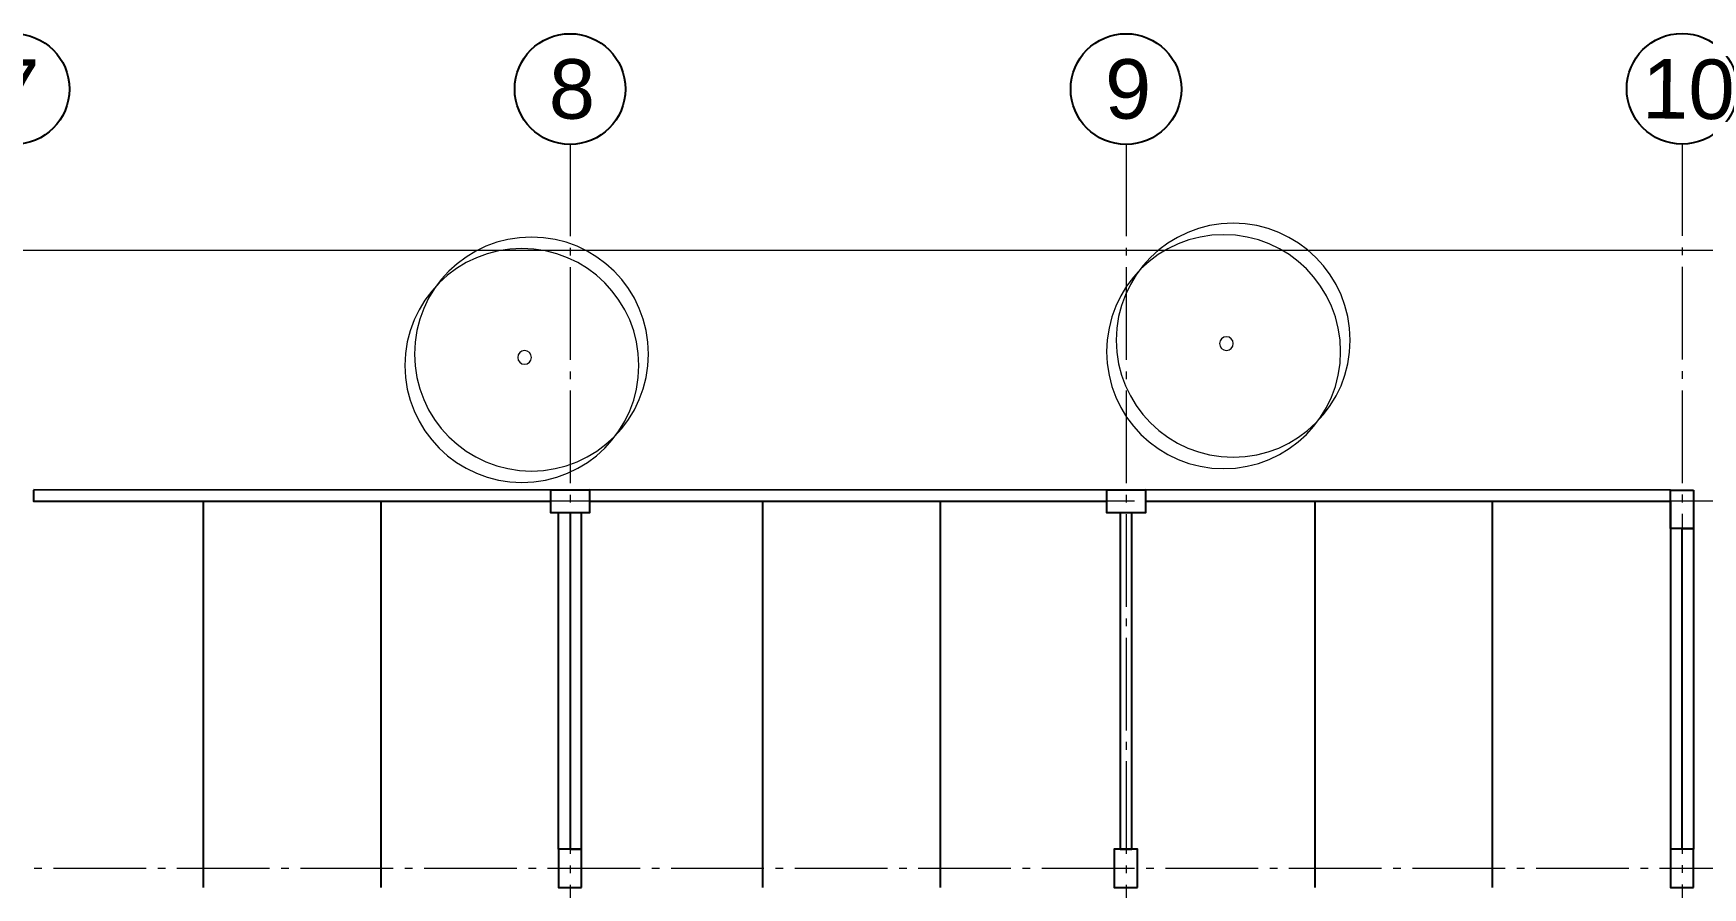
# Model space of a CAD drawing. Header units: metres. Extents: x 0 to 570, y -16 to 122.
# Drawn here: x 374.07 to 395.68, y 68.5 to 79.56 of the extents above; entities that cross this region are included whole.
import ezdxf

# ---------------------------------------------------------------- set-up
doc = ezdxf.new("R2010")
doc.units = ezdxf.units.M
doc.linetypes.add('ACAD_ISO04W100', pattern=[30, 24, -3, 0, -3])
for name, color, linetype, lineweight in [('ARQ- ARBOLES', 85, 'Continuous', 13), ('ARQ-ZONAS VERDES', 82, 'Continuous', 13), ('ejes estructurales', 252, 'ACAD_ISO04W100', 18)]:
    doc.layers.add(name, color=color, linetype=linetype, lineweight=lineweight)
for name, color, linetype in [('ARQ- COLUMNAS', 7, 'Continuous'), ('ARQ-MUROS MAMPOSTERIA', 7, 'Continuous'), ('ARQ-SUELO', 252, 'Continuous'), ('estructura ejes', 7, 'ACAD_ISO04W100')]:
    doc.layers.add(name, color=color, linetype=linetype)
doc.styles.get("Standard").update_dxf_attribs({"font": 'arial.ttf'})

# ---------------------------------------------------------------- blocks, each defined once
blk = doc.blocks.new('ARBOL')
at = {"layer": 'ARQ- ARBOLES'}
for centre, radius in [((128.732, 225.111), 1.515), ((128.856, 224.963), 1.515), ((128.821, 225.067), 0.0892)]:
    blk.add_circle(centre, radius, dxfattribs=at)

msp = doc.modelspace()

# ---------------------------------------------------------------- linework, layer by layer
at = {"layer": 'ARQ- COLUMNAS'}
for points in [[(380.766, 73.652), (381.266, 73.652), (381.266, 73.352), (380.766, 73.352), (380.766, 73.652)], [(387.966, 73.652), (388.466, 73.652), (388.466, 73.352), (387.966, 73.352), (387.966, 73.652)], [(395.566, 73.648), (395.566, 73.148), (395.266, 73.148), (395.266, 73.648), (395.566, 73.648)], [(381.166, 68.498), (381.166, 68.998), (380.866, 68.998), (380.866, 68.498), (381.166, 68.498)], [(388.364, 68.498), (388.364, 68.998), (388.064, 68.998), (388.064, 68.498), (388.364, 68.498)], [(395.566, 68.498), (395.566, 68.998), (395.266, 68.998), (395.266, 68.498), (395.566, 68.498)]]:
    msp.add_lwpolyline(points, dxfattribs=at)
at = {"layer": 'ARQ-MUROS MAMPOSTERIA'}
for points in [[(374.066, 73.648), (374.066, 73.502), (380.766, 73.502), (380.766, 73.648), (374.066, 73.652)], [(381.266, 73.648), (381.266, 73.502), (387.966, 73.502), (387.966, 73.648), (381.266, 73.652)], [(388.466, 73.648), (388.466, 73.502), (395.266, 73.502), (395.266, 73.648), (388.466, 73.652)], [(381.166, 68.998), (381.166, 73.352), (381.016, 73.352), (381.016, 68.998), (381.166, 68.998)], [(388.291, 68.998), (388.291, 73.352), (388.141, 73.352), (388.141, 68.998), (388.291, 68.998)], [(395.566, 73.148), (395.566, 68.998), (395.416, 68.998), (395.416, 73.148), (395.566, 73.148)]]:
    msp.add_lwpolyline(points, dxfattribs=at)
at = {"layer": 'ARQ-SUELO'}
for points in [[(376.266, 73.498), (376.266, 68.498)], [(378.566, 73.498), (378.566, 68.498)], [(383.512, 68.502), (383.512, 73.502)], [(385.812, 68.502), (385.812, 73.502)], [(390.663, 68.502), (390.663, 73.502)], [(392.963, 68.502), (392.963, 73.502)], [(395.266, 73.498), (395.266, 68.998)], [(380.866, 68.998), (380.866, 73.352)]]:
    msp.add_lwpolyline(points, dxfattribs=at)
at = {"layer": 'ARQ-ZONAS VERDES'}
msp.add_lwpolyline([(403.862, 76.75), (359.166, 76.75), (359.166, 73.652)], dxfattribs=at)
at = {"layer": 'ejes estructurales', "color": 252, "linetype": 'Continuous', "lineweight": 25}
for centre in [(373.816, 78.841), (381.016, 78.841), (388.216, 78.841), (395.416, 78.845)]:
    msp.add_circle(centre, 0.717, dxfattribs=at)
at = {"layer": 'estructura ejes', "color": 252, "lineweight": 20, "ltscale": 0.05}
for p, q in [((381.016, 78.135), (381.016, 41.045)), ((388.216, 78.135), (388.216, 41.045)), ((395.416, 78.138), (395.416, 41.048)), ((401.126, 73.502), (330.466, 73.502)), ((401.126, 68.748), (330.466, 68.748))]:
    msp.add_line(p, q, dxfattribs=at)

# ---------------------------------------------------------------- block references
at = {"layer": 'ARQ-ZONAS VERDES', "xscale": -1}
for p in [(518.336, -149.523), (509.249, -149.702)]:
    msp.add_blockref('ARBOL', p, dxfattribs=at)

# ---------------------------------------------------------------- texts
at = {"layer": 'ejes estructurales', "color": 252, "attachment_point": 1, "rotation": 359.3502}
for s, insert, char_height in [('7', (373.547, 79.231), 0.771), ('8', (380.747, 79.231), 0.771), ('9', (387.947, 79.231), 0.771), ('10', (394.904, 79.234), 0.7711)]:
    msp.add_mtext_dynamic_manual_height_columns(s, width=1.6573, gutter_width=124.494, heights=[0], dxfattribs=dict(at, insert=insert, char_height=char_height))

doc.saveas('drawing.dxf')
